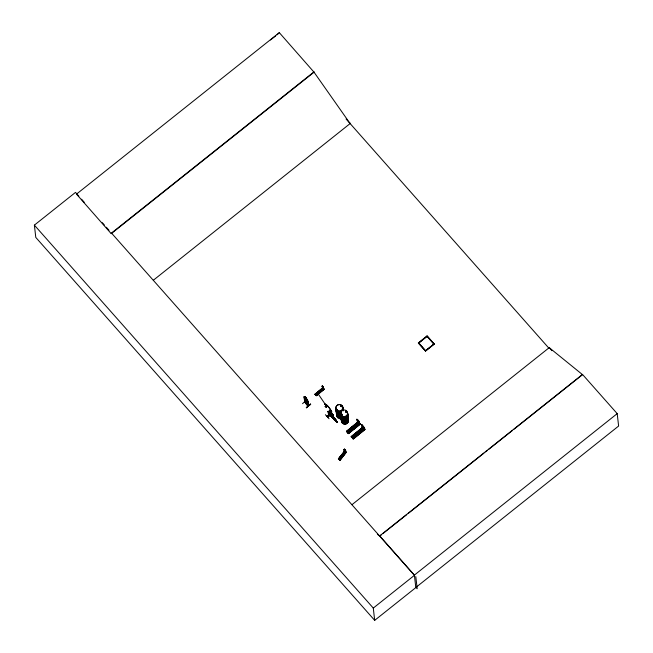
<?xml version="1.0" encoding="UTF-8"?>
<svg xmlns="http://www.w3.org/2000/svg" width="653" height="653" viewBox="0 0 653 653"><rect width="100%" height="100%" fill="white"/><g stroke="black" fill="none" stroke-linecap="round" stroke-linejoin="round"><path stroke-width="0.98" d="M345.739 451.003L345.421 452.488L344.417 451.786L344.009 449.419M345.494 451.003L345.47 452.431L344.466 451.729L343.796 449.639M329.479 411.97L329.789 415.079L329.202 411.782M326.206 405.684L325.121 406.566L326.206 405.684L317.219 392.535M329.838 411.137L333.43 415.251L329.512 410.345M328.067 411.39L334.238 417.855L328.255 411.194L328.459 413.014L334.295 419.781L328.263 413.153L328.092 411.357M328.443 411.749L328.541 413.235L328.532 411.684M304.592 401.791L305.171 402.297L304.649 402.036L304.208 396.526L304.853 399.252L308.036 402.093M304.331 397.653L304.69 397.424L307.547 400.501L308.298 405.799M322.223 385.85L322.272 386.29L322.386 385.784M356.767 419.308L358.007 419.969M318.746 391.931L318.55 392.494M351.665 428.417L351.877 427.96M336.94 409.594L337.201 409.823M337.397 409.815L336.907 409.496M337.283 413.471L337.748 413.806M341.78 406.264L341.021 406.297M341.176 405.823L341.829 405.962L341.756 406.688M341.543 415.169L341.756 414.916M345.951 411.235L345.927 411.888L346.49 411.496M344.506 449.125L344.164 449.566L344.392 449.06M304.616 402.044L304.241 396.983L305.188 402.264M325.406 414.72L329.071 418.761M329.422 411.937L328.916 411.382L328.483 411.896M329.12 414.998L329.496 415.324L328.916 411.382M318.582 392.061L318.999 392.706L319.244 392.02M356.416 433.592L357.224 433.225M336.866 409.904L337.364 409.79M345.608 411.447L346.172 411.104M345.804 411.357L346.082 411.88M363.688 427.601L363.705 428.09M329.088 414.875L329.324 415.316L329.022 412.206M348.065 433.11L359.909 423.462C358.293 421.095 359.379 423.993 358.824 422.018L359.338 423.258L358.717 422.099M363.305 428.352L363.721 427.862M345.666 450.848L345.168 449.77L345.706 450.978M344.604 450.962L338.36 458.945L338.874 459.304L338.474 458.994M344.719 451.043L338.458 458.986L340.099 460.153L346.261 452.358L345.731 451.982L339.576 459.785L339.976 459.981M338.556 459.075L344.743 451.215M338.654 459.149L344.849 451.37M338.752 459.19L344.923 451.378M338.85 459.288L345.331 451.468L344.906 451.754M344.947 451.843C345.429 451.443 345.388 451.394 345.127 451.876M345.51 451.533L345.053 451.207M345.853 452.039L339.593 459.802L339.984 460.047M339.772 459.924L346.114 452.015M339.87 459.998L346.025 452.186M340.091 460.153L346.139 452.243M328.279 411.382L334.263 418.018M358.489 422.817L358.889 422.834M340.956 406.003L341.454 405.791M341.127 406.117L341.601 406.035M341.821 406.55L340.939 406.484M345.845 411.447L346.433 411.488M359.109 422.687L358.848 422.369L359.264 422.524M363.884 427.609C363.639 427.413 363.827 429.241 364.096 427.96L363.435 427.429L364.056 428.588M341.495 455.9L341.919 456.602L341.805 455.81M304.641 397.457L307.718 401.024L307.53 400.542M304.518 399.277L308.216 403.179L307.808 402.925M306.934 402.052L307.522 402.509L306.73 400.24L305.041 398.844L305.833 401.407L307.049 402.721L307.024 402.077M304.559 396.82C308.502 398.044 311.342 412.9 304.804 401.889M305.024 402.419L304.576 397.342M305.4 397.628L305.326 397.024L307.204 399.775L307.318 400.95L306.575 400.762L307.432 402.281L305.4 400.052L306.077 400.224M304.347 398.191L304.878 399.203M306.494 398.379L305.278 397.065M302.543 403.685L305.922 400.509M307.392 399.881L308.314 405.978L305.122 402.191M310.542 404.06L306.249 407.692L310.73 404.346M323.488 388.486L323.39 387.972L323.341 389.408L322.002 386.282M323.088 387.188L323.096 386.698L323.325 388.021M315.015 394.257L322.884 387.743L315.015 394.249L315.423 394.706L323.57 388.404M315.097 394.314L322.974 387.849M315.44 394.722L322.998 388.6M323.994 389.188L316.003 395.334L316.411 395.783L324.043 389.237M324.01 388.984L316.158 395.506M316.24 395.596L324.133 389.302M358.628 420.728L359.297 421.936L358.921 424.132L357.697 422.785L356.922 419.446M358.219 421.601L346.58 431.494M358.366 421.756L346.433 431.364L348.547 433.682L360.244 424.164L358.864 422.515M346.547 431.453L358.26 421.92M358.391 422.009L346.702 431.666M347.567 431.119L358.481 422.222M346.776 431.739L358.521 422.279M357.86 423.005L346.939 431.886L346.572 431.429M347.804 431.38L357.983 423.177M358.775 422.924L358.481 423.038M347.91 432.98L359.011 424.058L359.15 421.805L357.077 419.275M348.931 432.604L359.068 424.36M359.909 423.462L348.163 433.265M360.007 423.895L348.286 433.396L360.219 424.14M348.384 433.461L360.048 423.617M363.705 427.299L363.631 429.462L362.415 428.115L361.509 424.523M363.468 430.009L361.786 428.213L362.937 426.923M351.167 436.71L362.88 427.209L351.143 436.677L351.771 437.379L355.681 434.212M363.084 427.429L351.404 436.971L363.125 427.478M362.456 428.237L351.502 437.086L351.779 437.388M351.616 437.175L362.554 428.278M351.738 437.347L355.64 434.172M362.66 428.458L357.199 432.898L362.701 428.507M363.239 428.262L363.329 427.642M353.412 437.673L363.721 429.388L362.505 428.041L361.982 425.397M363.86 427.821L364.798 429.266L353.118 438.808L352.628 438.31L364.766 428.948L364.962 429.486L353.257 439.004L364.937 429.47M353.64 437.934L364.578 429.07M364.766 428.948L352.759 438.416M352.987 438.702L364.48 428.923M329.439 410.304L330.491 411.496L329.471 410.59M328.377 411.798L329.071 415.03M328.647 411.88L329.128 411.488M329.324 411.831L328.794 411.48M334.442 419.659L328.288 412.949L334.295 419.781M328.973 412.247L329.528 411.888L329.12 411.439M326.867 416.279L331.21 412.786M327.022 416.443L331.389 412.9L327.039 416.451M327.512 416.981L331.806 413.357L327.463 416.859M333.43 415.251L329.561 410.215M415.798 587.512L618.62 426.042L617.199 413.635L582.509 374.438L379.695 535.909L414.386 575.105L415.814 587.61L374.683 620.35L35.784 237.414L34.38 225.13L75.503 192.398L78.858 196.186M279.313 32.65L76.491 194.121L111.222 233.676L314.044 72.205L279.313 32.65L277.133 34.748M111.181 233.317L314.003 71.846M153.357 280.227L350.596 123.197M434.278 344.074L425.576 351.118L418.353 342.956L427.054 335.911L434.294 344.18L427.054 335.911M418.785 342.89L427.013 336.336L433.853 344.147L425.617 350.702L418.793 342.988L427.013 336.336M331.512 416.149L331.349 414.728L331.495 416.214L335.887 421.258L332.712 417.667M331.34 414.826L336.124 420.132M335.634 419.487L332.45 415.888M337.323 421.838L337.381 422.507L336.173 420.524M336.197 421.169L337.381 422.401M335.822 421.258L336.287 421.544L335.871 421.218M351.991 504.671L549.238 347.649L582.541 374.667L514.14 429.127M377.393 534.252L379.719 536.137L381.311 534.872M382.903 533.599L406.762 514.605M408.354 513.34L483.914 453.182M485.505 451.917L487.097 450.652M488.689 449.386L512.548 430.392M414.386 575.105L617.199 413.635M374.683 620.35L373.287 608.074L414.41 575.334L111.704 233.292M270.481 39.972L275.656 35.915M351.885 428.009L352.506 427.895M357.411 434.188L356.383 433.845M346.441 411.97L345.943 412.059M341.935 415.267L341.911 414.933M318.746 391.963L319.341 392.241M352.073 428.972L352.555 428.939M346.074 412.084L346.621 411.512M352.342 427.813L352.865 428.197M357.052 433.143L357.485 433.396M346.147 411.202L346.661 411.529M361.615 424.515L363.729 426.85M304.633 396.82L304.159 396.567L304.584 396.853M323.896 389.033L324.214 389.441M315.252 394.51L323.162 388.257L322.819 387.898L323.308 388.306M359.991 423.879L359.762 423.593M344.466 449.182L345.094 449.762M345.486 452.807L344.115 452.007M342.205 457.206L340.695 456.153M339.519 457.647L341.013 458.659M308.216 405.913L304.649 402.011M322.329 386.241L322.174 386.747M345.804 412.051L345.739 411.668M322.402 385.89L323.031 386.535M306.224 400.313L305.612 399.114M331.3 414.769L332.508 415.879M307.016 400.599L307.302 400.918L304.984 398.363L305.326 397.024M305.873 401.366L307.09 402.681M306.453 407.905L310.518 404.036M359.011 424.058L357.787 422.711L357.264 420.067M361.746 427.895L361.917 428.303M324.125 389.302L322.884 387.743M322.582 388.462L323.398 389.359M351.975 427.029L353.804 428.988M319.937 392.714L318.721 391.367M317.929 392.012L319.146 393.359M354.448 434.18L356.277 436.196M316.427 393.22L317.652 394.575M315.897 393.653L317.121 395M353.11 438.775L351.298 436.824M328.108 411.317L334.091 417.977M415.961 587.374L417.185 588.753L415.798 576.575M551.932 350.694L549.189 347.592L548.757 348.025L346.082 119.009M337.43 422.467L333.577 418.459L332.532 416.524L336.091 420.54M81.543 199.214L84.221 202.242M102.317 222.689L104.333 224.959M106.341 227.236L109.018 230.264M34.38 225.13L373.287 608.074M314.044 72.205L350.122 123.58M323.145 387.139L323.553 387.809M361.893 425.47L361.599 424.45L363.868 427.127M357.175 420.14L356.865 419.234M307.922 405.423L307.383 400.664M307.522 400.493L308.216 403.179M433.853 344.147L425.617 350.702M425.576 351.118L418.353 342.956M363.541 427.348L363.492 427.968M358.75 424.687L357.036 422.564L357.207 422.973M357.33 435.282L355.51 433.323M355.085 437.102L353.265 435.143M352.612 429.952L350.792 427.993M351.559 430.809L349.739 428.85M349.575 432.417L347.755 430.458M345.568 451.46L345.551 451.892M337.128 422.116L336.736 421.675M336.091 420.099L336.238 421.577M340.597 459.19L339.095 458.169M323.235 389.8L322.207 388.666M306.983 402.011L307.049 402.721M306.314 398.199L305.588 397.408M336.499 410.541A3.518 3.322 -6.5 0 0 342.041 414.19A3.518 3.322 -6.5 0 1 336.491 410.459M342.694 407.505A3.534 3.338 -6.5 0 1 342.792 410.06M341.739 411.48A3.534 3.338 -6.5 0 1 335.969 408.672M341.527 406.19A3.534 3.338 -6.5 0 1 342.205 406.77A3.583 3.387 -6.5 0 1 342.849 410.157M342.719 407.733A3.534 3.338 -6.5 0 1 342.825 410.288A3.583 3.387 -6.5 0 0 342.262 406.892M340.98 412.182A3.534 3.338 -6.5 0 1 335.993 408.892M340.254 413.806A3.534 3.338 -6.5 0 1 336.352 409.398M342.384 408.354A3.534 3.338 -6.5 0 1 343.184 410.786M335.936 408.811A3.583 3.387 -6.5 0 0 340.997 412.149A3.583 3.387 -6.5 0 1 335.928 408.745M340.254 413.773A3.583 3.387 -6.5 0 1 336.091 410.166M342.417 408.247A3.583 3.387 -6.5 0 1 343.225 410.713M340.229 413.578A3.534 3.338 -6.5 0 1 336.124 410.027M342.36 408.125A3.534 3.338 -6.5 0 1 343.151 410.566M341.397 415.822A3.534 3.338 -6.5 0 1 336.613 411.676A3.583 3.387 -6.5 0 0 341.429 415.937A3.583 3.387 -6.5 0 1 336.589 411.814M341.584 417.291A3.583 3.387 -6.5 0 1 336.524 413.961M341.552 417.177A3.534 3.338 -6.5 0 1 336.564 413.888M341.421 416.051A3.534 3.338 -6.5 0 1 336.638 411.904M341.592 417.365A3.583 3.387 -6.5 0 1 336.532 414.035M341.274 414.786A3.518 3.322 -6.5 0 1 336.515 410.664M340.695 417.667A3.534 3.338 -6.5 0 1 336.589 414.116M340.817 418.712A3.518 3.322 -6.5 0 1 336.728 415.169M347.592 414.418A3.534 3.338 -6.5 0 1 344.049 419.177A3.534 3.338 -6.5 0 1 341.503 413.953M347.625 414.32A3.583 3.387 -6.5 0 1 344.506 419.153A3.583 3.387 -6.5 0 1 341.013 414.631M347.698 415.479A3.518 3.322 -6.5 0 1 346.237 419.781A3.518 3.322 -6.5 0 1 341.609 418.834A3.518 3.322 -6.5 0 1 342.262 414.377M346.972 412.223A3.583 3.387 -6.5 0 1 346.735 416.794A3.534 3.338 -6.5 0 1 341.943 417.071A3.534 3.338 -6.5 0 1 341.348 412.598M341.299 412.492A3.583 3.387 -6.5 0 0 341.903 417.022A3.583 3.387 -6.5 0 0 346.735 416.794A3.534 3.338 -6.5 0 0 346.947 412.329M347.837 415.022A3.534 3.338 -6.5 0 1 344.025 418.948A3.534 3.338 -6.5 0 1 341.046 414.5M347.616 414.247A3.583 3.387 -6.5 0 1 344.498 419.087A3.583 3.387 -6.5 0 1 341.005 414.565M346.963 412.149A3.583 3.387 -6.5 0 1 345.266 417.569A3.583 3.387 -6.5 0 1 340.646 414.075A3.534 3.338 -6.5 0 0 345.241 417.447A3.534 3.338 -6.5 0 0 346.923 412.1M340.85 413.21A3.583 3.387 -6.5 0 1 341.29 412.418A3.534 3.338 -6.5 0 0 340.89 413.145M347.543 417.545A3.534 3.338 -6.5 0 1 345.413 422.997A3.534 3.338 -6.5 0 1 341.511 418.589M347.567 417.438A3.583 3.387 -6.5 0 1 345.413 422.964A3.583 3.387 -6.5 0 1 341.454 418.491M347.657 418.687A3.518 3.322 -6.5 0 1 347.42 423.185A3.518 3.322 -6.5 0 1 342.67 423.405A3.518 3.322 -6.5 0 1 342.082 418.957M347.649 418.614A3.518 3.322 -6.5 0 1 345.527 424.042A3.518 3.322 -6.5 0 1 341.641 419.65M347.723 415.683A3.518 3.322 -6.5 0 1 344.653 420.434A3.518 3.322 -6.5 0 1 341.225 415.994M347.91 416.826A3.583 3.387 -6.5 0 1 344.792 421.658A3.583 3.387 -6.5 0 1 341.299 417.136M347.51 417.316A3.534 3.338 -6.5 0 1 345.837 422.662A3.534 3.338 -6.5 0 1 341.282 419.218M347.878 416.924A3.534 3.338 -6.5 0 1 345.257 421.642A3.534 3.338 -6.5 0 1 341.152 418.083M347.853 416.696A3.534 3.338 -6.5 0 1 345.233 421.414A3.534 3.338 -6.5 0 1 341.127 417.863M325.945 407.39L326.99 406.541L325.945 407.39M335.773 419.993L334.703 419.104C339.103 424.556 329.969 414.582 334.181 418.5L332.965 416.679L335.773 419.993M331.993 413.643L327.675 417.169L332.002 413.659M326.165 405.57L324.696 403.929L325.202 404.493A4.759 0.873 51 0 1 328.092 406.354A4.759 0.873 51 0 1 331.332 411.3L331.838 411.863L330.271 410.125L330.777 410.68A3.975 0.726 51 0 0 328.067 406.55A3.975 0.726 51 0 0 325.659 404.999L326.165 405.57M342.825 456.374L341.315 455.321L342.833 456.423M341.641 457.867L340.14 456.814L341.65 457.908M306.779 400.722L305.645 399.497L305.775 400.624L306.91 401.856L306.779 400.722M306.592 399.122L305.465 397.897L305.588 399.024L306.722 400.248L306.592 399.122M358.513 434.318L356.685 432.294L358.521 434.376M350.367 431.772L348.539 429.756L350.375 431.837M316.321 395.604L315.105 394.257L316.321 395.604M354.293 437.747L352.465 435.722L354.293 437.747M335.691 420.091L333.479 417.594L335.756 420.654L335.691 420.091M337.323 410.541A3.518 3.322 -6.5 0 0 342.858 408.068A3.518 3.322 -6.5 0 0 337.887 404.795A3.518 3.322 -6.5 0 0 337.323 410.541M337.332 410.655A3.518 3.322 -6.5 0 0 342.874 408.19A3.518 3.322 -6.5 0 0 337.903 404.909A3.518 3.322 -6.5 0 0 337.332 410.655M342.05 415.985A3.518 3.322 -6.5 0 0 347.584 413.512A3.518 3.322 -6.5 0 0 342.621 410.239A3.518 3.322 -6.5 0 0 342.05 415.985"/></g></svg>
